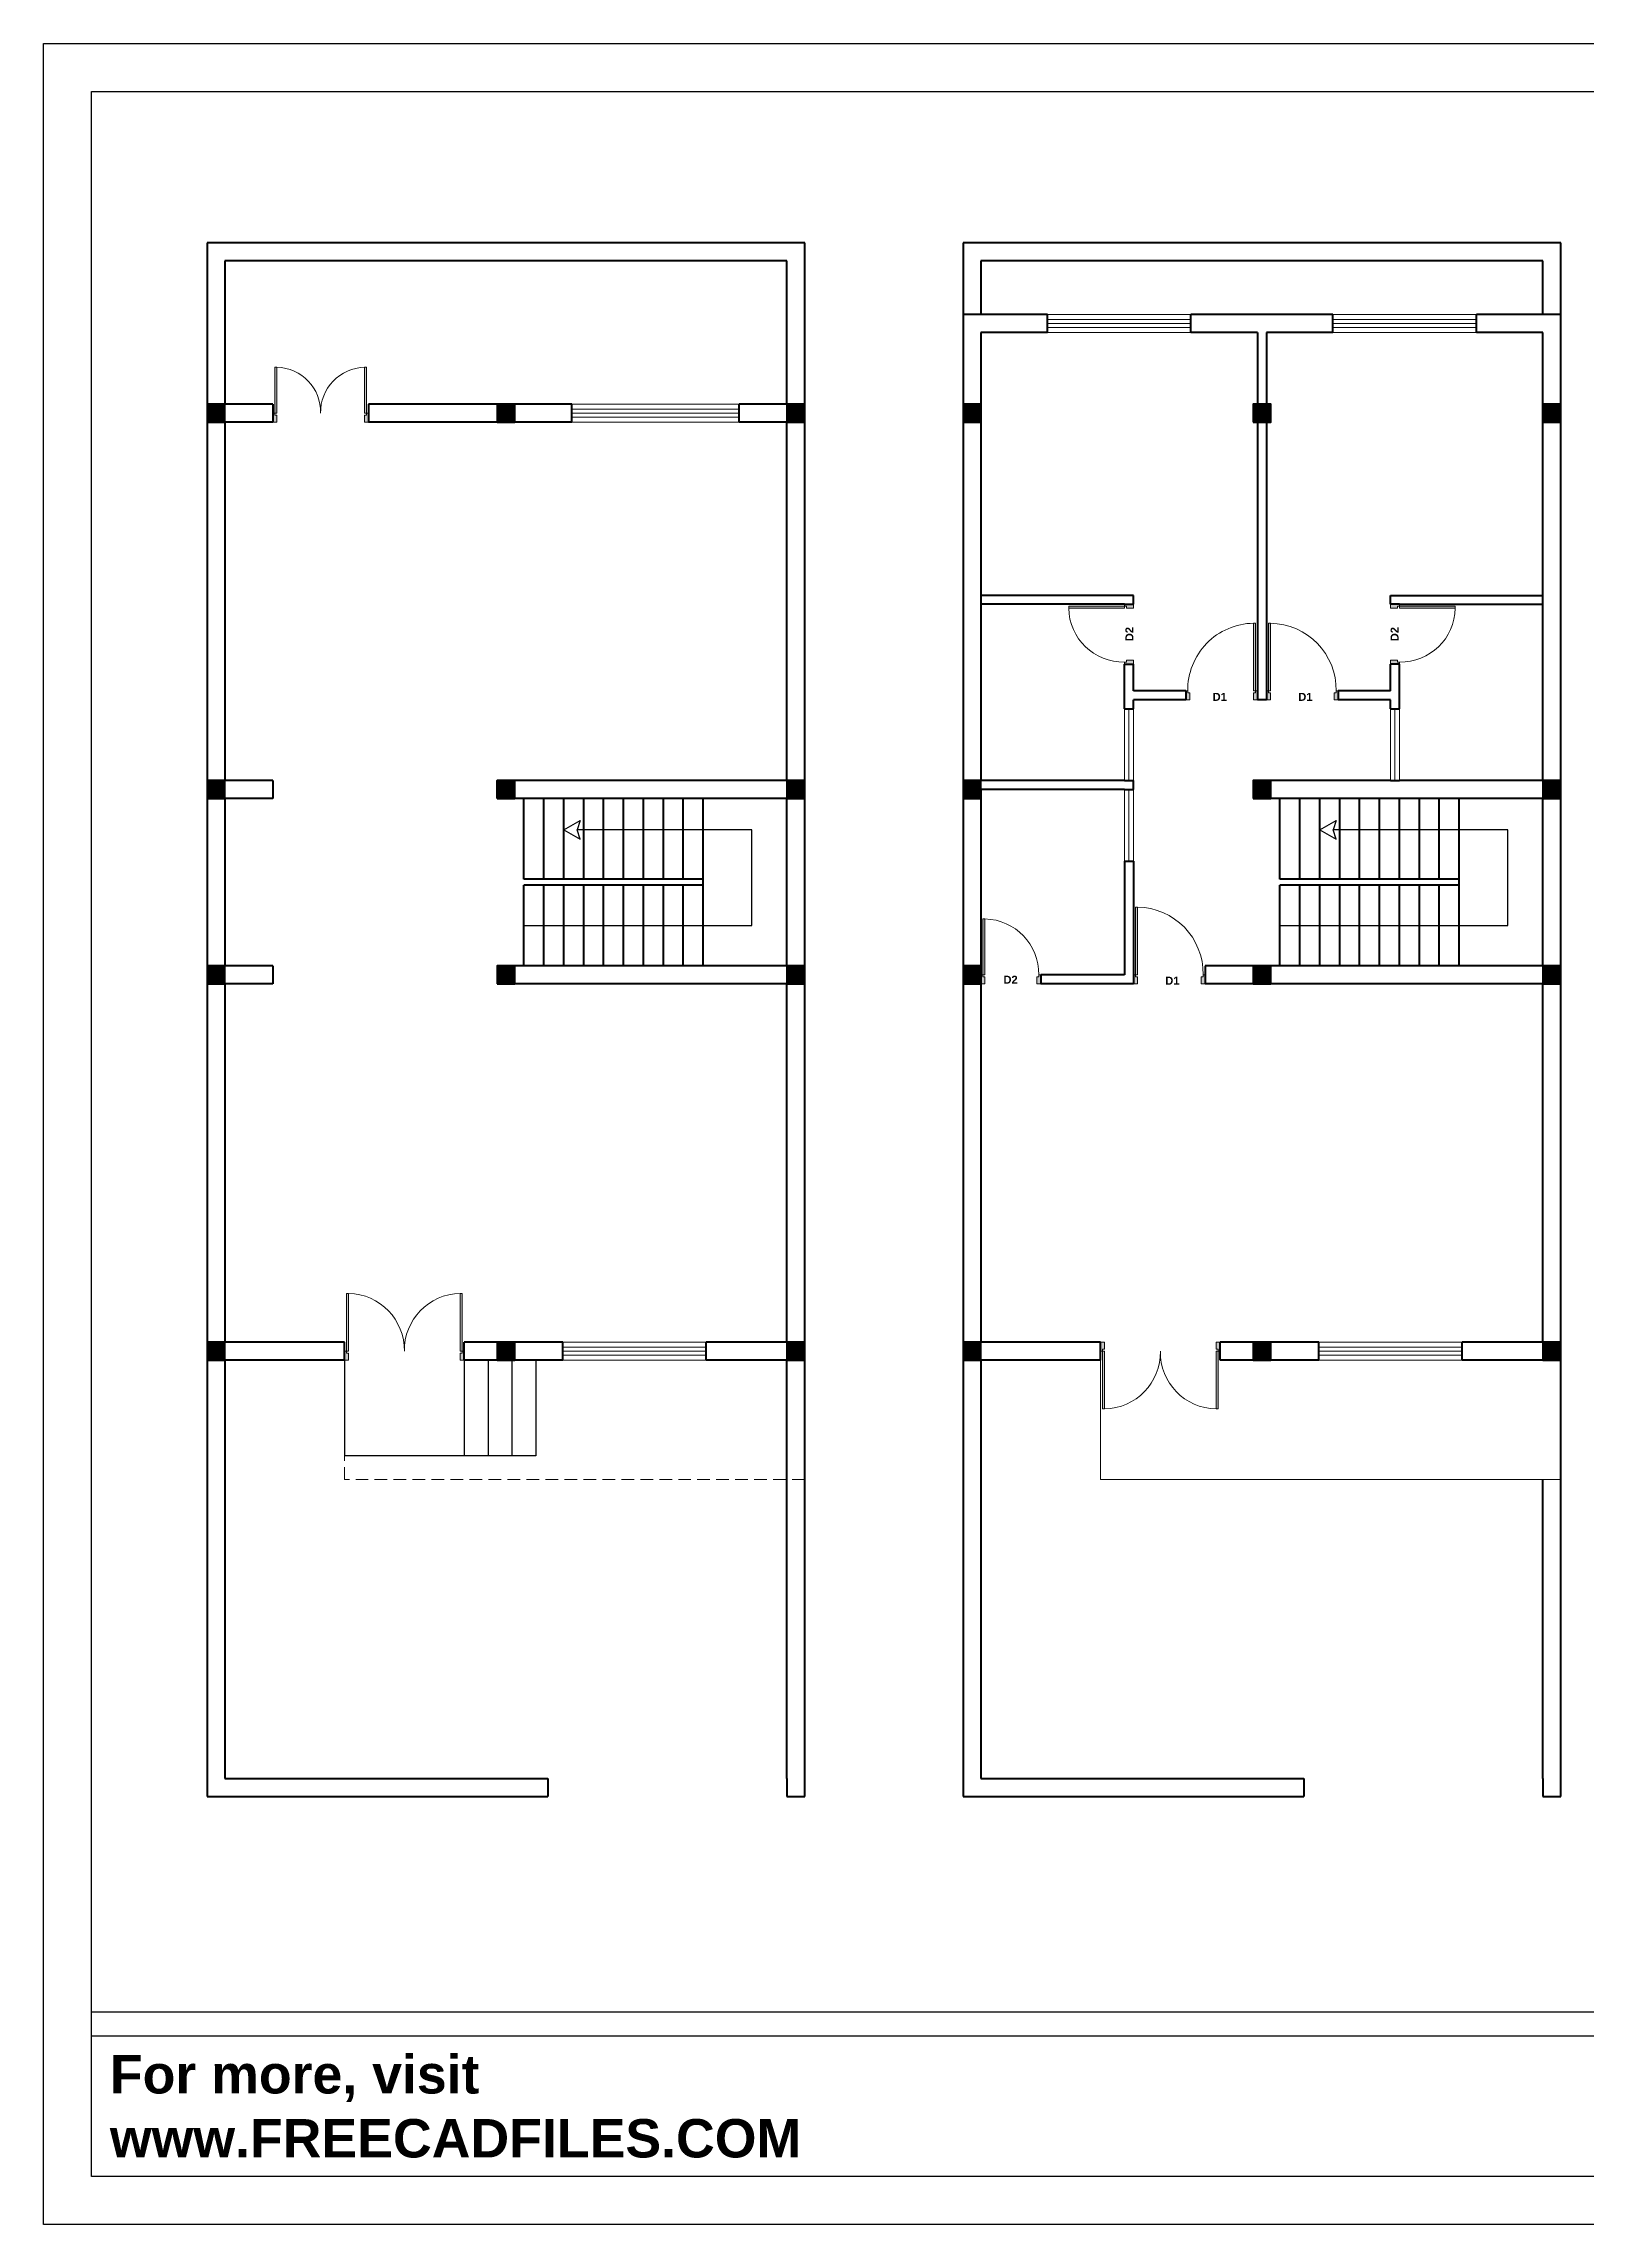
# Model space of a CAD drawing. Header units: inches. Extents: x 1457 to 6508, y 1058 to 4458.
# Drawn here: x 4006 to 4780, y 1059 to 2154 of the extents above; entities that cross this region are included whole.
import ezdxf

# ---------------------------------------------------------------- set-up
doc = ezdxf.new("R2010")
doc.units = ezdxf.units.IN
doc.linetypes.add('HIDDEN', pattern=[9.525, 6.35, -3.175])
for name, color, linetype, lineweight in [('1.COLUMN', 1, 'Continuous', 40), ('2.ROOF', 7, 'HIDDEN', 20), ('DOOR', 3, 'Continuous', 18), ('frame', 10, 'Continuous', 30), ('STAIRS', 30, 'Continuous', 25), ('WALL', 2, 'Continuous', 40), ('WINDOW', 4, 'Continuous', 18)]:
    doc.layers.add(name, color=color, linetype=linetype, lineweight=lineweight)
doc.styles.get("Standard").update_dxf_attribs({"font": 'arialbd.ttf'})

msp = doc.modelspace()

# ---------------------------------------------------------------- hatches: boundary and pattern name
at = {"layer": '1.COLUMN'}
h = msp.add_hatch(color=256, dxfattribs=at)
h.dxf.hatch_style = 1
h.paths.add_polyline_path([(4096.8513, 1972.9025), (4087.8513, 1972.9025), (4087.8513, 1963.9025), (4096.8513, 1963.9025)])
h = msp.add_hatch(color=256, dxfattribs=at)
h.dxf.hatch_style = 1
h.paths.add_polyline_path([(4242.3513, 1972.9025), (4233.3513, 1972.9025), (4233.3513, 1963.9025), (4242.3513, 1963.9025)])
h = msp.add_hatch(color=256, dxfattribs=at)
h.dxf.hatch_style = 1
h.paths.add_polyline_path([(4387.8513, 1972.9025), (4378.8513, 1972.9025), (4378.8513, 1963.9025), (4387.8513, 1963.9025)])
h = msp.add_hatch(color=256, dxfattribs=at)
h.dxf.hatch_style = 1
h.paths.add_polyline_path([(4476.2285, 1972.9025), (4467.2285, 1972.9025), (4467.2285, 1963.9025), (4476.2285, 1963.9025)])
h = msp.add_hatch(color=256, dxfattribs=at)
h.dxf.hatch_style = 1
h.paths.add_polyline_path([(4621.7285, 1972.9025), (4612.7285, 1972.9025), (4612.7285, 1963.9025), (4621.7285, 1963.9025)])
h = msp.add_hatch(color=256, dxfattribs=at)
h.dxf.hatch_style = 1
h.paths.add_polyline_path([(4767.2285, 1972.9025), (4758.2285, 1972.9025), (4758.2285, 1963.9025), (4767.2285, 1963.9025)])
h = msp.add_hatch(color=256, dxfattribs=at)
h.dxf.hatch_style = 1
h.paths.add_polyline_path([(4096.8513, 1783.9025), (4087.8513, 1783.9025), (4087.8513, 1774.9025), (4096.8513, 1774.9025)])
h = msp.add_hatch(color=256, dxfattribs=at)
h.dxf.hatch_style = 1
h.paths.add_polyline_path([(4242.3513, 1783.9025), (4233.3513, 1783.9025), (4233.3513, 1774.9025), (4242.3513, 1774.9025)])
h = msp.add_hatch(color=256, dxfattribs=at)
h.dxf.hatch_style = 1
h.paths.add_polyline_path([(4387.8513, 1783.9025), (4378.8513, 1783.9025), (4378.8513, 1774.9025), (4387.8513, 1774.9025)])
h = msp.add_hatch(color=256, dxfattribs=at)
h.dxf.hatch_style = 1
h.paths.add_polyline_path([(4476.2285, 1783.9025), (4467.2285, 1783.9025), (4467.2285, 1774.9025), (4476.2285, 1774.9025)])
h = msp.add_hatch(color=256, dxfattribs=at)
h.dxf.hatch_style = 1
h.paths.add_polyline_path([(4621.7285, 1783.9025), (4612.7285, 1783.9025), (4612.7285, 1774.9025), (4621.7285, 1774.9025)])
h = msp.add_hatch(color=256, dxfattribs=at)
h.dxf.hatch_style = 1
h.paths.add_polyline_path([(4767.2285, 1783.9025), (4758.2285, 1783.9025), (4758.2285, 1774.9025), (4767.2285, 1774.9025)])
h = msp.add_hatch(color=256, dxfattribs=at)
h.dxf.hatch_style = 1
h.paths.add_polyline_path([(4096.8513, 1690.9025), (4087.8513, 1690.9025), (4087.8513, 1681.9025), (4096.8513, 1681.9025)])
h = msp.add_hatch(color=256, dxfattribs=at)
h.dxf.hatch_style = 1
h.paths.add_polyline_path([(4242.3513, 1690.9025), (4233.3513, 1690.9025), (4233.3513, 1681.9025), (4242.3513, 1681.9025)])
h = msp.add_hatch(color=256, dxfattribs=at)
h.dxf.hatch_style = 1
h.paths.add_polyline_path([(4387.8513, 1690.9025), (4378.8513, 1690.9025), (4378.8513, 1681.9025), (4387.8513, 1681.9025)])
h = msp.add_hatch(color=256, dxfattribs=at)
h.dxf.hatch_style = 1
h.paths.add_polyline_path([(4476.2285, 1690.9025), (4467.2285, 1690.9025), (4467.2285, 1681.9025), (4476.2285, 1681.9025)])
h = msp.add_hatch(color=256, dxfattribs=at)
h.dxf.hatch_style = 1
h.paths.add_polyline_path([(4621.7285, 1690.9025), (4612.7285, 1690.9025), (4612.7285, 1681.9025), (4621.7285, 1681.9025)])
h = msp.add_hatch(color=256, dxfattribs=at)
h.dxf.hatch_style = 1
h.paths.add_polyline_path([(4767.2285, 1690.9025), (4758.2285, 1690.9025), (4758.2285, 1681.9025), (4767.2285, 1681.9025)])
h = msp.add_hatch(color=256, dxfattribs=at)
h.dxf.hatch_style = 1
h.paths.add_polyline_path([(4096.8513, 1501.9025), (4087.8513, 1501.9025), (4087.8513, 1492.9025), (4096.8513, 1492.9025)])
h = msp.add_hatch(color=256, dxfattribs=at)
h.dxf.hatch_style = 1
h.paths.add_polyline_path([(4242.3513, 1501.9025), (4233.3513, 1501.9025), (4233.3513, 1492.9025), (4242.3513, 1492.9025)])
h = msp.add_hatch(color=256, dxfattribs=at)
h.dxf.hatch_style = 1
h.paths.add_polyline_path([(4387.8513, 1501.9025), (4378.8513, 1501.9025), (4378.8513, 1492.9025), (4387.8513, 1492.9025)])
h = msp.add_hatch(color=256, dxfattribs=at)
h.dxf.hatch_style = 1
h.paths.add_polyline_path([(4476.2285, 1501.9025), (4467.2285, 1501.9025), (4467.2285, 1492.9025), (4476.2285, 1492.9025)])
h = msp.add_hatch(color=256, dxfattribs=at)
h.dxf.hatch_style = 1
h.paths.add_polyline_path([(4621.7285, 1501.9025), (4612.7285, 1501.9025), (4612.7285, 1492.9025), (4621.7285, 1492.9025)])
h = msp.add_hatch(color=256, dxfattribs=at)
h.dxf.hatch_style = 1
h.paths.add_polyline_path([(4767.2285, 1501.9025), (4758.2285, 1501.9025), (4758.2285, 1492.9025), (4767.2285, 1492.9025)])
at = {"layer": 'DOOR'}
h = msp.add_hatch(color=256, dxfattribs=at)
h.dxf.hatch_style = 1
h.paths.add_polyline_path([(4122.8513, 1991.4025), (4121.8513, 1991.4025), (4121.8513, 1968.4025), (4122.8513, 1968.4025)])
h.paths.add_polyline_path([(4167.8513, 1991.4025), (4166.8513, 1991.4025), (4166.8513, 1968.4025), (4167.8513, 1968.4025)])
h.paths.add_polyline_path([(4168.8513, 1968.4025), (4167.8513, 1968.4025), (4167.8513, 1967.4025), (4166.8513, 1967.4025), (4166.8513, 1963.9025), (4168.8513, 1963.9025)])
h.paths.add_polyline_path([(4122.8513, 1967.4025), (4121.8513, 1967.4025), (4121.8513, 1968.4025), (4120.8513, 1968.4025), (4120.8513, 1963.9025), (4122.8513, 1963.9025)])
h = msp.add_hatch(color=256, dxfattribs=at)
h.dxf.hatch_style = 1
h.paths.add_polyline_path([(4520.2285, 1870.4025), (4520.2285, 1871.4025), (4548.2285, 1871.4025), (4548.2285, 1870.4025)])
h.paths.add_polyline_path([(4549.2285, 1870.4025), (4549.2285, 1871.4025), (4548.2285, 1871.4025), (4548.2285, 1872.4025), (4552.7285, 1872.4025), (4552.7285, 1870.4025)])
h.paths.add_polyline_path([(4548.2285, 1842.4025), (4548.2285, 1843.4025), (4549.2285, 1843.4025), (4549.2285, 1844.4025), (4552.7285, 1844.4025), (4552.7285, 1842.4025)])
h = msp.add_hatch(color=256, dxfattribs=at)
h.dxf.hatch_style = 1
h.paths.add_polyline_path([(4714.2285, 1870.4025), (4714.2285, 1871.4025), (4686.2285, 1871.4025), (4686.2285, 1870.4025)])
h.paths.add_polyline_path([(4685.2285, 1870.4025), (4685.2285, 1871.4025), (4686.2285, 1871.4025), (4686.2285, 1872.4025), (4681.7285, 1872.4025), (4681.7285, 1870.4025)])
h.paths.add_polyline_path([(4686.2285, 1842.4025), (4686.2285, 1843.4025), (4685.2285, 1843.4025), (4685.2285, 1844.4025), (4681.7285, 1844.4025), (4681.7285, 1842.4025)])
h = msp.add_hatch(color=256, dxfattribs=at)
h.dxf.hatch_style = 1
h.paths.add_polyline_path([(4612.9785, 1862.9025), (4613.9785, 1862.9025), (4613.9785, 1828.9025), (4612.9785, 1828.9025)])
h.paths.add_polyline_path([(4612.9785, 1827.9025), (4613.9785, 1827.9025), (4613.9785, 1828.9025), (4614.9785, 1828.9025), (4614.9785, 1824.4025), (4612.9785, 1824.4025)])
h.paths.add_polyline_path([(4578.9785, 1828.9025), (4579.9785, 1828.9025), (4579.9785, 1827.9025), (4580.9785, 1827.9025), (4580.9785, 1824.4025), (4578.9785, 1824.4025)])
h = msp.add_hatch(color=256, dxfattribs=at)
h.dxf.hatch_style = 1
h.paths.add_polyline_path([(4621.4785, 1862.9025), (4620.4785, 1862.9025), (4620.4785, 1828.9025), (4621.4785, 1828.9025)])
h.paths.add_polyline_path([(4621.4785, 1827.9025), (4620.4785, 1827.9025), (4620.4785, 1828.9025), (4619.4785, 1828.9025), (4619.4785, 1824.4025), (4621.4785, 1824.4025)])
h.paths.add_polyline_path([(4655.4785, 1828.9025), (4654.4785, 1828.9025), (4654.4785, 1827.9025), (4653.4785, 1827.9025), (4653.4785, 1824.4025), (4655.4785, 1824.4025)])
h = msp.add_hatch(color=256, dxfattribs=at)
h.dxf.hatch_style = 1
h.paths.add_polyline_path([(4554.7285, 1720.4025), (4553.7285, 1720.4025), (4553.7285, 1686.4025), (4554.7285, 1686.4025)])
h.paths.add_polyline_path([(4554.7285, 1685.4025), (4553.7285, 1685.4025), (4553.7285, 1686.4025), (4552.7285, 1686.4025), (4552.7285, 1681.9025), (4554.7285, 1681.9025)])
h.paths.add_polyline_path([(4588.7285, 1686.4025), (4587.7285, 1686.4025), (4587.7285, 1685.4025), (4586.7285, 1685.4025), (4586.7285, 1681.9025), (4588.7285, 1681.9025)])
h = msp.add_hatch(color=256, dxfattribs=at)
h.dxf.hatch_style = 1
h.paths.add_polyline_path([(4478.2285, 1714.4025), (4477.2285, 1714.4025), (4477.2285, 1686.4025), (4478.2285, 1686.4025)])
h.paths.add_polyline_path([(4478.2285, 1685.4025), (4477.2285, 1685.4025), (4477.2285, 1686.4025), (4476.2285, 1686.4025), (4476.2285, 1681.9025), (4478.2285, 1681.9025)])
h.paths.add_polyline_path([(4506.2285, 1686.4025), (4505.2285, 1686.4025), (4505.2285, 1685.4025), (4504.2285, 1685.4025), (4504.2285, 1681.9025), (4506.2285, 1681.9025)])
h = msp.add_hatch(color=256, dxfattribs=at)
h.dxf.hatch_style = 1
h.paths.add_polyline_path([(4158.8513, 1526.4025), (4157.8513, 1526.4025), (4157.8513, 1497.4025), (4158.8513, 1497.4025)])
h.paths.add_polyline_path([(4158.8513, 1496.4025), (4157.8513, 1496.4025), (4157.8513, 1497.4025), (4156.8513, 1497.4025), (4156.8513, 1492.9025), (4158.8513, 1492.9025)])
h.paths.add_polyline_path([(4216.8513, 1497.4025), (4215.8513, 1497.4025), (4215.8513, 1496.4025), (4214.8513, 1496.4025), (4214.8513, 1492.9025), (4216.8513, 1492.9025)])
h.paths.add_polyline_path([(4215.8513, 1526.4025), (4214.8513, 1526.4025), (4214.8513, 1497.4025), (4215.8513, 1497.4025)])
h = msp.add_hatch(color=256, dxfattribs=at)
h.dxf.hatch_style = 1
h.paths.add_polyline_path([(4538.2285, 1468.4025), (4537.2285, 1468.4025), (4537.2285, 1497.4025), (4538.2285, 1497.4025)])
h.paths.add_polyline_path([(4538.2285, 1498.4025), (4537.2285, 1498.4025), (4537.2285, 1497.4025), (4536.2285, 1497.4025), (4536.2285, 1501.9025), (4538.2285, 1501.9025)])
h.paths.add_polyline_path([(4596.2285, 1497.4025), (4595.2285, 1497.4025), (4595.2285, 1498.4025), (4594.2285, 1498.4025), (4594.2285, 1501.9025), (4596.2285, 1501.9025)])
h.paths.add_polyline_path([(4595.2285, 1468.4025), (4594.2285, 1468.4025), (4594.2285, 1497.4025), (4595.2285, 1497.4025)])

# ---------------------------------------------------------------- linework, layer by layer
msp.add_lwpolyline([(4005.8451, 2153.9229), (5233.9105, 2153.9229), (5233.9105, 1058.9832), (4005.8451, 1058.9832)], close=True)
at = {"layer": '1.COLUMN'}
for points in [[(4087.8513, 1963.9025), (4096.8513, 1963.9025), (4096.8513, 1972.9025), (4087.8513, 1972.9025)], [(4233.3513, 1963.9025), (4242.3513, 1963.9025), (4242.3513, 1972.9025), (4233.3513, 1972.9025)], [(4378.8513, 1963.9025), (4387.8513, 1963.9025), (4387.8513, 1972.9025), (4378.8513, 1972.9025)], [(4467.2285, 1963.9025), (4476.2285, 1963.9025), (4476.2285, 1972.9025), (4467.2285, 1972.9025)], [(4612.7285, 1963.9025), (4621.7285, 1963.9025), (4621.7285, 1972.9025), (4612.7285, 1972.9025)], [(4758.2285, 1963.9025), (4767.2285, 1963.9025), (4767.2285, 1972.9025), (4758.2285, 1972.9025)], [(4087.8513, 1774.9025), (4096.8513, 1774.9025), (4096.8513, 1783.9025), (4087.8513, 1783.9025)], [(4233.3513, 1774.9025), (4242.3513, 1774.9025), (4242.3513, 1783.9025), (4233.3513, 1783.9025)], [(4378.8513, 1774.9025), (4387.8513, 1774.9025), (4387.8513, 1783.9025), (4378.8513, 1783.9025)], [(4467.2285, 1774.9025), (4476.2285, 1774.9025), (4476.2285, 1783.9025), (4467.2285, 1783.9025)], [(4612.7285, 1774.9025), (4621.7285, 1774.9025), (4621.7285, 1783.9025), (4612.7285, 1783.9025)], [(4758.2285, 1774.9025), (4767.2285, 1774.9025), (4767.2285, 1783.9025), (4758.2285, 1783.9025)], [(4087.8513, 1681.9025), (4096.8513, 1681.9025), (4096.8513, 1690.9025), (4087.8513, 1690.9025)], [(4233.3513, 1681.9025), (4242.3513, 1681.9025), (4242.3513, 1690.9025), (4233.3513, 1690.9025)], [(4378.8513, 1681.9025), (4387.8513, 1681.9025), (4387.8513, 1690.9025), (4378.8513, 1690.9025)], [(4467.2285, 1681.9025), (4476.2285, 1681.9025), (4476.2285, 1690.9025), (4467.2285, 1690.9025)], [(4612.7285, 1681.9025), (4621.7285, 1681.9025), (4621.7285, 1690.9025), (4612.7285, 1690.9025)], [(4758.2285, 1681.9025), (4767.2285, 1681.9025), (4767.2285, 1690.9025), (4758.2285, 1690.9025)], [(4087.8513, 1492.9025), (4096.8513, 1492.9025), (4096.8513, 1501.9025), (4087.8513, 1501.9025)], [(4233.3513, 1492.9025), (4242.3513, 1492.9025), (4242.3513, 1501.9025), (4233.3513, 1501.9025)], [(4378.8513, 1492.9025), (4387.8513, 1492.9025), (4387.8513, 1501.9025), (4378.8513, 1501.9025)], [(4467.2285, 1492.9025), (4476.2285, 1492.9025), (4476.2285, 1501.9025), (4467.2285, 1501.9025)], [(4612.7285, 1492.9025), (4621.7285, 1492.9025), (4621.7285, 1501.9025), (4612.7285, 1501.9025)], [(4758.2285, 1492.9025), (4767.2285, 1492.9025), (4767.2285, 1501.9025), (4758.2285, 1501.9025)]]:
    msp.add_lwpolyline(points, close=True, dxfattribs=at)
at = {"layer": '2.ROOF'}
for p, q in [((4156.8513, 1432.9025), (4156.8513, 1492.9025)), ((4387.8513, 1432.9025), (4156.8513, 1432.9025))]:
    msp.add_line(p, q, dxfattribs=at)
at = {"layer": '2.ROOF', "linetype": 'Continuous'}
for p, q in [((4536.2285, 1432.9025), (4536.2285, 1492.9025)), ((4767.2285, 1432.9025), (4536.2285, 1432.9025))]:
    msp.add_line(p, q, dxfattribs=at)
at = {"layer": 'DOOR'}
for p, q in [((4120.8513, 1963.9025), (4120.8513, 1968.4025)), ((4120.8513, 1968.4025), (4121.8513, 1968.4025)), ((4122.8513, 1963.9025), (4120.8513, 1963.9025)), ((4121.8513, 1968.4025), (4121.8513, 1967.4025)), ((4121.8513, 1967.4025), (4122.8513, 1967.4025)), ((4122.8513, 1967.4025), (4122.8513, 1963.9025)), ((4167.8513, 1967.4025), (4166.8513, 1967.4025)), ((4166.8513, 1967.4025), (4166.8513, 1963.9025)), ((4166.8513, 1963.9025), (4168.8513, 1963.9025)), ((4168.8513, 1968.4025), (4167.8513, 1968.4025)), ((4167.8513, 1968.4025), (4167.8513, 1967.4025)), ((4168.8513, 1963.9025), (4168.8513, 1968.4025)), ((4552.7285, 1872.4025), (4548.2285, 1872.4025)), ((4548.2285, 1872.4025), (4548.2285, 1871.4025)), ((4552.7285, 1870.4025), (4552.7285, 1872.4025)), ((4681.7285, 1872.4025), (4686.2285, 1872.4025)), ((4681.7285, 1870.4025), (4681.7285, 1872.4025)), ((4686.2285, 1872.4025), (4686.2285, 1871.4025)), ((4548.2285, 1871.4025), (4549.2285, 1871.4025)), ((4549.2285, 1871.4025), (4549.2285, 1870.4025)), ((4549.2285, 1870.4025), (4552.7285, 1870.4025)), ((4685.2285, 1870.4025), (4681.7285, 1870.4025)), ((4686.2285, 1871.4025), (4685.2285, 1871.4025)), ((4685.2285, 1871.4025), (4685.2285, 1870.4025)), ((4548.2285, 1842.4025), (4548.2285, 1843.4025)), ((4548.2285, 1843.4025), (4549.2285, 1843.4025)), ((4552.7285, 1842.4025), (4548.2285, 1842.4025)), ((4549.2285, 1843.4025), (4549.2285, 1844.4025)), ((4549.2285, 1844.4025), (4552.7285, 1844.4025)), ((4552.7285, 1844.4025), (4552.7285, 1842.4025)), ((4685.2285, 1844.4025), (4681.7285, 1844.4025)), ((4681.7285, 1844.4025), (4681.7285, 1842.4025)), ((4681.7285, 1842.4025), (4686.2285, 1842.4025)), ((4685.2285, 1843.4025), (4685.2285, 1844.4025)), ((4686.2285, 1843.4025), (4685.2285, 1843.4025)), ((4686.2285, 1842.4025), (4686.2285, 1843.4025)), ((4578.9785, 1824.4025), (4578.9785, 1828.9025)), ((4578.9785, 1828.9025), (4579.9785, 1828.9025)), ((4579.9785, 1828.9025), (4579.9785, 1827.9025)), ((4614.9785, 1828.9025), (4613.9785, 1828.9025)), ((4613.9785, 1828.9025), (4613.9785, 1827.9025)), ((4614.9785, 1824.4025), (4614.9785, 1828.9025)), ((4619.4785, 1824.4025), (4619.4785, 1828.9025)), ((4619.4785, 1828.9025), (4620.4785, 1828.9025)), ((4620.4785, 1828.9025), (4620.4785, 1827.9025)), ((4655.4785, 1828.9025), (4654.4785, 1828.9025)), ((4654.4785, 1828.9025), (4654.4785, 1827.9025)), ((4655.4785, 1824.4025), (4655.4785, 1828.9025)), ((4580.9785, 1824.4025), (4578.9785, 1824.4025)), ((4579.9785, 1827.9025), (4580.9785, 1827.9025)), ((4580.9785, 1827.9025), (4580.9785, 1824.4025)), ((4613.9785, 1827.9025), (4612.9785, 1827.9025)), ((4612.9785, 1827.9025), (4612.9785, 1824.4025)), ((4612.9785, 1824.4025), (4614.9785, 1824.4025)), ((4621.4785, 1824.4025), (4619.4785, 1824.4025)), ((4620.4785, 1827.9025), (4621.4785, 1827.9025)), ((4621.4785, 1827.9025), (4621.4785, 1824.4025)), ((4654.4785, 1827.9025), (4653.4785, 1827.9025)), ((4653.4785, 1827.9025), (4653.4785, 1824.4025)), ((4653.4785, 1824.4025), (4655.4785, 1824.4025)), ((4476.2285, 1681.9025), (4476.2285, 1686.4025)), ((4476.2285, 1686.4025), (4477.2285, 1686.4025)), ((4477.2285, 1686.4025), (4477.2285, 1685.4025)), ((4506.2285, 1686.4025), (4505.2285, 1686.4025)), ((4505.2285, 1686.4025), (4505.2285, 1685.4025)), ((4506.2285, 1681.9025), (4506.2285, 1686.4025)), ((4552.7285, 1681.9025), (4552.7285, 1686.4025)), ((4552.7285, 1686.4025), (4553.7285, 1686.4025)), ((4553.7285, 1686.4025), (4553.7285, 1685.4025)), ((4588.7285, 1686.4025), (4587.7285, 1686.4025)), ((4587.7285, 1686.4025), (4587.7285, 1685.4025)), ((4588.7285, 1681.9025), (4588.7285, 1686.4025)), ((4478.2285, 1681.9025), (4476.2285, 1681.9025)), ((4477.2285, 1685.4025), (4478.2285, 1685.4025)), ((4478.2285, 1685.4025), (4478.2285, 1681.9025)), ((4505.2285, 1685.4025), (4504.2285, 1685.4025)), ((4504.2285, 1685.4025), (4504.2285, 1681.9025)), ((4504.2285, 1681.9025), (4506.2285, 1681.9025)), ((4554.7285, 1681.9025), (4552.7285, 1681.9025)), ((4553.7285, 1685.4025), (4554.7285, 1685.4025)), ((4554.7285, 1685.4025), (4554.7285, 1681.9025)), ((4587.7285, 1685.4025), (4586.7285, 1685.4025)), ((4586.7285, 1685.4025), (4586.7285, 1681.9025)), ((4586.7285, 1681.9025), (4588.7285, 1681.9025)), ((4536.2285, 1501.9025), (4536.2285, 1497.4025)), ((4538.2285, 1501.9025), (4536.2285, 1501.9025)), ((4538.2285, 1498.4025), (4538.2285, 1501.9025)), ((4594.2285, 1498.4025), (4594.2285, 1501.9025)), ((4594.2285, 1501.9025), (4596.2285, 1501.9025)), ((4596.2285, 1501.9025), (4596.2285, 1497.4025)), ((4156.8513, 1492.9025), (4156.8513, 1497.4025)), ((4156.8513, 1497.4025), (4157.8513, 1497.4025)), ((4158.8513, 1492.9025), (4156.8513, 1492.9025)), ((4157.8513, 1497.4025), (4157.8513, 1496.4025)), ((4157.8513, 1496.4025), (4158.8513, 1496.4025)), ((4158.8513, 1496.4025), (4158.8513, 1492.9025)), ((4215.8513, 1496.4025), (4214.8513, 1496.4025)), ((4214.8513, 1496.4025), (4214.8513, 1492.9025)), ((4214.8513, 1492.9025), (4216.8513, 1492.9025)), ((4216.8513, 1497.4025), (4215.8513, 1497.4025)), ((4215.8513, 1497.4025), (4215.8513, 1496.4025)), ((4216.8513, 1492.9025), (4216.8513, 1497.4025)), ((4536.2285, 1497.4025), (4537.2285, 1497.4025)), ((4537.2285, 1497.4025), (4537.2285, 1498.4025)), ((4537.2285, 1498.4025), (4538.2285, 1498.4025)), ((4595.2285, 1498.4025), (4594.2285, 1498.4025)), ((4595.2285, 1497.4025), (4595.2285, 1498.4025)), ((4596.2285, 1497.4025), (4595.2285, 1497.4025))]:
    msp.add_line(p, q, dxfattribs=at)
for points in [[(4121.8513, 1968.4025), (4121.8513, 1991.4025), (4122.8513, 1991.4025), (4122.8513, 1968.4025)], [(4166.8513, 1968.4025), (4166.8513, 1991.4025), (4167.8513, 1991.4025), (4167.8513, 1968.4025)], [(4548.2285, 1871.4025), (4548.2285, 1870.4025), (4520.2285, 1870.4025), (4520.2285, 1871.4025)], [(4613.9785, 1828.9025), (4612.9785, 1828.9025), (4612.9785, 1862.9025), (4613.9785, 1862.9025)], [(4620.4785, 1828.9025), (4621.4785, 1828.9025), (4621.4785, 1862.9025), (4620.4785, 1862.9025)], [(4686.2285, 1871.4025), (4686.2285, 1870.4025), (4714.2285, 1870.4025), (4714.2285, 1871.4025)], [(4553.7285, 1686.4025), (4554.7285, 1686.4025), (4554.7285, 1720.4025), (4553.7285, 1720.4025)], [(4477.2285, 1686.4025), (4478.2285, 1686.4025), (4478.2285, 1714.4025), (4477.2285, 1714.4025)], [(4157.8513, 1497.4025), (4157.8513, 1526.4025), (4158.8513, 1526.4025), (4158.8513, 1497.4025)], [(4214.8513, 1497.4025), (4214.8513, 1526.4025), (4215.8513, 1526.4025), (4215.8513, 1497.4025)], [(4537.2285, 1497.4025), (4537.2285, 1468.4025), (4538.2285, 1468.4025), (4538.2285, 1497.4025)], [(4594.2285, 1497.4025), (4594.2285, 1468.4025), (4595.2285, 1468.4025), (4595.2285, 1497.4025)]]:
    msp.add_lwpolyline(points, close=True, dxfattribs=at)
for centre, radius, start, end in [((4122.3513, 1968.9025), 22.5056, 358.72697, 88.72697), ((4167.3513, 1968.9025), 22.5056, 91.27303, 181.27303), ((4547.7285, 1870.9025), 27.5045, 181.0416267, 271.0416267), ((4613.4785, 1829.4025), 33.5037, 90.8550974, 180.8550974), ((4620.9785, 1829.4025), 33.5037, 359.1449026, 89.1449026), ((4686.7285, 1870.9025), 27.5045, 268.9583733, 358.9583733), ((4554.2285, 1686.9025), 33.5037, 359.1449026, 89.1449026), ((4477.7285, 1686.9025), 27.5045, 358.9583733, 88.9583733), ((4158.3513, 1497.9025), 28.5044, 358.994914, 88.994914), ((4215.3513, 1497.9025), 28.5044, 91.005086, 181.005086), ((4537.7285, 1496.9025), 28.5044, 271.005086, 1.005086), ((4594.7285, 1496.9025), 28.5044, 178.994914, 268.994914)]:
    msp.add_arc(centre, radius, start, end, dxfattribs=at)
at = {"layer": 'frame'}
for p, q in [((4029.9292, 1165.6477), (5209.8264, 1165.6477)), ((4029.9292, 1153.6057), (5209.8264, 1153.6057))]:
    msp.add_line(p, q, dxfattribs=at)
msp.add_lwpolyline([(4029.9292, 2129.8388), (5209.8264, 2129.8388), (5209.8264, 1083.0673), (4029.9292, 1083.0673)], close=True, dxfattribs=at)
at = {"layer": 'STAIRS'}
for p, q in [((4266.8513, 1759.1114), (4275.1593, 1763.781)), ((4275.1593, 1763.781), (4273.4994, 1759.1114)), ((4646.2285, 1759.1114), (4654.5364, 1763.781)), ((4654.5364, 1763.781), (4652.8766, 1759.1114)), ((4266.8513, 1759.1114), (4275.1593, 1754.4418)), ((4361.2526, 1759.1114), (4273.4994, 1759.1114)), ((4275.1593, 1754.4418), (4273.4994, 1759.1114)), ((4361.2526, 1711.1525), (4361.2526, 1759.1114)), ((4646.2285, 1759.1114), (4654.5364, 1754.4418)), ((4740.6297, 1759.1114), (4652.8766, 1759.1114)), ((4654.5364, 1754.4418), (4652.8766, 1759.1114)), ((4740.6297, 1711.1525), (4740.6297, 1759.1114)), ((4246.8513, 1711.1525), (4361.2526, 1711.1525)), ((4626.2285, 1711.1525), (4740.6297, 1711.1525)), ((4156.8513, 1492.9025), (4156.8513, 1444.9025)), ((4216.8513, 1492.9025), (4216.8513, 1444.9025)), ((4228.8513, 1492.9025), (4228.8513, 1444.9025)), ((4240.8513, 1492.9025), (4240.8513, 1444.9025)), ((4252.8513, 1492.9025), (4252.8513, 1444.9025)), ((4252.8513, 1444.9025), (4156.8513, 1444.9025))]:
    msp.add_line(p, q, dxfattribs=at)
at = {"layer": 'WALL'}
for p, q in [((4387.8513, 2053.9025), (4087.8513, 2053.9025)), ((4087.8513, 2053.9025), (4087.8513, 1273.9025)), ((4387.8513, 1273.9025), (4387.8513, 2053.9025)), ((4378.8513, 2044.9025), (4096.8513, 2044.9025)), ((4096.8513, 2044.9025), (4096.8513, 1972.9025)), ((4378.8513, 1972.9025), (4378.8513, 2044.9025)), ((4467.2285, 2017.9025), (4467.2285, 1492.9025)), ((4509.6035, 2017.9025), (4467.2285, 2017.9025)), ((4509.6035, 2008.9025), (4509.6035, 2017.9025)), ((4652.8535, 2017.9025), (4581.6035, 2017.9025)), ((4581.6035, 2008.9025), (4581.6035, 2017.9025)), ((4652.8535, 2008.9025), (4652.8535, 2017.9025)), ((4767.2285, 2017.9025), (4724.8535, 2017.9025)), ((4724.8535, 2008.9025), (4724.8535, 2017.9025)), ((4767.2285, 1492.9025), (4767.2285, 2017.9025)), ((4509.6035, 2008.9025), (4476.2285, 2008.9025)), ((4476.2285, 2008.9025), (4476.2285, 1783.9025)), ((4614.9785, 2008.9025), (4581.6035, 2008.9025)), ((4614.9785, 2008.9025), (4614.9785, 1828.9025)), ((4652.8535, 2008.9025), (4619.4785, 2008.9025)), ((4619.4785, 2008.9025), (4619.4785, 1828.9025)), ((4758.2285, 2008.9025), (4724.8535, 2008.9025)), ((4758.2285, 1783.9025), (4758.2285, 2008.9025)), ((4120.8513, 1972.9025), (4087.8513, 1972.9025)), ((4120.8513, 1972.9025), (4120.8513, 1963.9025)), ((4270.8513, 1972.9025), (4168.8513, 1972.9025)), ((4168.8513, 1972.9025), (4168.8513, 1963.9025)), ((4270.8513, 1963.9025), (4270.8513, 1972.9025)), ((4387.8513, 1972.9025), (4354.8513, 1972.9025)), ((4354.8513, 1963.9025), (4354.8513, 1972.9025)), ((4120.8513, 1963.9025), (4096.8513, 1963.9025)), ((4096.8513, 1963.9025), (4096.8513, 1783.9025)), ((4270.8513, 1963.9025), (4168.8513, 1963.9025)), ((4378.8513, 1963.9025), (4354.8513, 1963.9025)), ((4378.8513, 1783.9025), (4378.8513, 1963.9025)), ((4552.7285, 1876.9025), (4476.2285, 1876.9025)), ((4548.2285, 1872.4025), (4476.2285, 1872.4025)), ((4548.2285, 1872.4025), (4552.7285, 1872.4025)), ((4552.7285, 1872.4025), (4552.7285, 1876.9025)), ((4681.7285, 1872.4025), (4681.7285, 1876.9025)), ((4681.7285, 1876.9025), (4758.2285, 1876.9025)), ((4686.2285, 1872.4025), (4681.7285, 1872.4025)), ((4686.2285, 1872.4025), (4758.2285, 1872.4025)), ((4548.2285, 1819.9025), (4548.2285, 1842.4025)), ((4548.2285, 1842.4025), (4552.7285, 1842.4025)), ((4552.7285, 1828.9025), (4552.7285, 1842.4025)), ((4681.7285, 1828.9025), (4681.7285, 1842.4025)), ((4686.2285, 1842.4025), (4681.7285, 1842.4025)), ((4686.2285, 1819.9025), (4686.2285, 1842.4025)), ((4578.9785, 1828.9025), (4552.7285, 1828.9025)), ((4578.9785, 1828.9025), (4578.9785, 1824.4025)), ((4614.9785, 1828.9025), (4614.9785, 1824.4025)), ((4619.4785, 1828.9025), (4619.4785, 1824.4025)), ((4681.7285, 1828.9025), (4655.4785, 1828.9025)), ((4655.4785, 1828.9025), (4655.4785, 1824.4025)), ((4548.2285, 1819.9025), (4552.7285, 1819.9025)), ((4552.7285, 1819.9025), (4552.7285, 1824.4025)), ((4578.9785, 1824.4025), (4552.7285, 1824.4025)), ((4619.4785, 1824.4025), (4614.9785, 1824.4025)), ((4681.7285, 1824.4025), (4655.4785, 1824.4025)), ((4681.7285, 1819.9025), (4681.7285, 1824.4025)), ((4681.7285, 1819.9025), (4686.2285, 1819.9025)), ((4120.8513, 1783.9025), (4096.8513, 1783.9025)), ((4120.8513, 1774.9025), (4096.8513, 1774.9025)), ((4096.8513, 1774.9025), (4096.8513, 1690.9025)), ((4120.8513, 1783.9025), (4120.8513, 1774.9025)), ((4378.8513, 1783.9025), (4233.3513, 1783.9025)), ((4233.3513, 1774.9025), (4233.3513, 1783.9025)), ((4378.8513, 1774.9025), (4233.3513, 1774.9025)), ((4246.8513, 1734.4025), (4246.8513, 1774.9025)), ((4256.8513, 1734.4025), (4256.8513, 1774.9025)), ((4266.8513, 1734.4025), (4266.8513, 1774.9025)), ((4276.8513, 1734.4025), (4276.8513, 1774.9025)), ((4286.8513, 1734.4025), (4286.8513, 1774.9025)), ((4296.8513, 1734.4025), (4296.8513, 1774.9025)), ((4306.8513, 1734.4025), (4306.8513, 1774.9025)), ((4316.8513, 1734.4025), (4316.8513, 1774.9025)), ((4326.8513, 1734.4025), (4326.8513, 1774.9025)), ((4336.8513, 1690.9025), (4336.8513, 1774.9025)), ((4378.8513, 1690.9025), (4378.8513, 1774.9025)), ((4548.2285, 1783.9025), (4476.2285, 1783.9025)), ((4548.2285, 1779.4025), (4476.2285, 1779.4025)), ((4476.2285, 1779.4025), (4476.2285, 1686.4025)), ((4548.2285, 1783.9025), (4552.7285, 1783.9025)), ((4548.2285, 1779.4025), (4552.7285, 1779.4025)), ((4552.7285, 1779.4025), (4552.7285, 1783.9025)), ((4614.9785, 1783.9025), (4612.7285, 1783.9025)), ((4758.2285, 1774.9025), (4612.7285, 1774.9025)), ((4614.9785, 1783.9025), (4619.4785, 1783.9025)), ((4681.7285, 1783.9025), (4619.4785, 1783.9025)), ((4626.2285, 1734.4025), (4626.2285, 1774.9025)), ((4636.2285, 1734.4025), (4636.2285, 1774.9025)), ((4646.2285, 1734.4025), (4646.2285, 1774.9025)), ((4656.2285, 1734.4025), (4656.2285, 1774.9025)), ((4666.2285, 1734.4025), (4666.2285, 1774.9025)), ((4676.2285, 1734.4025), (4676.2285, 1774.9025)), ((4681.7285, 1783.9025), (4686.2285, 1783.9025)), ((4758.2285, 1783.9025), (4686.2285, 1783.9025)), ((4686.2285, 1734.4025), (4686.2285, 1774.9025)), ((4696.2285, 1734.4025), (4696.2285, 1774.9025)), ((4706.2285, 1734.4025), (4706.2285, 1774.9025)), ((4716.2285, 1690.9025), (4716.2285, 1774.9025)), ((4758.2285, 1690.9025), (4758.2285, 1774.9025)), ((4548.2285, 1743.4025), (4548.2285, 1686.4025)), ((4548.2285, 1743.4025), (4552.7285, 1743.4025)), ((4552.7285, 1743.4025), (4552.7285, 1681.9025)), ((4336.8513, 1734.4025), (4246.8513, 1734.4025)), ((4246.8513, 1690.9025), (4246.8513, 1731.4025)), ((4336.8513, 1731.4025), (4246.8513, 1731.4025)), ((4256.8513, 1690.9025), (4256.8513, 1731.4025)), ((4266.8513, 1690.9025), (4266.8513, 1731.4025)), ((4276.8513, 1690.9025), (4276.8513, 1731.4025)), ((4286.8513, 1690.9025), (4286.8513, 1731.4025)), ((4296.8513, 1690.9025), (4296.8513, 1731.4025)), ((4306.8513, 1690.9025), (4306.8513, 1731.4025)), ((4316.8513, 1690.9025), (4316.8513, 1731.4025)), ((4326.8513, 1690.9025), (4326.8513, 1731.4025)), ((4716.2285, 1734.4025), (4626.2285, 1734.4025)), ((4716.2285, 1731.4025), (4626.2285, 1731.4025)), ((4626.2285, 1690.9025), (4626.2285, 1731.4025)), ((4636.2285, 1690.9025), (4636.2285, 1731.4025)), ((4646.2285, 1690.9025), (4646.2285, 1731.4025)), ((4656.2285, 1690.9025), (4656.2285, 1731.4025)), ((4666.2285, 1690.9025), (4666.2285, 1731.4025)), ((4676.2285, 1690.9025), (4676.2285, 1731.4025)), ((4686.2285, 1690.9025), (4686.2285, 1731.4025)), ((4696.2285, 1690.9025), (4696.2285, 1731.4025)), ((4706.2285, 1690.9025), (4706.2285, 1731.4025)), ((4120.8513, 1690.9025), (4096.8513, 1690.9025)), ((4120.8513, 1690.9025), (4120.8513, 1681.9025)), ((4378.8513, 1690.9025), (4233.3513, 1690.9025)), ((4233.3513, 1690.9025), (4233.3513, 1681.9025)), ((4476.2285, 1686.4025), (4476.2285, 1681.9025)), ((4548.2285, 1686.4025), (4506.2285, 1686.4025)), ((4506.2285, 1686.4025), (4506.2285, 1681.9025)), ((4758.2285, 1690.9025), (4588.7285, 1690.9025)), ((4588.7285, 1690.9025), (4588.7285, 1681.9025)), ((4120.8513, 1681.9025), (4096.8513, 1681.9025)), ((4096.8513, 1681.9025), (4096.8513, 1501.9025)), ((4378.8513, 1681.9025), (4233.3513, 1681.9025)), ((4378.8513, 1501.9025), (4378.8513, 1681.9025)), ((4476.2285, 1681.9025), (4476.2285, 1501.9025)), ((4552.7285, 1681.9025), (4506.2285, 1681.9025)), ((4758.2285, 1681.9025), (4588.7285, 1681.9025)), ((4758.2285, 1501.9025), (4758.2285, 1681.9025)), ((4156.8513, 1501.9025), (4096.8513, 1501.9025)), ((4156.8513, 1492.9025), (4156.8513, 1501.9025)), ((4266.3513, 1501.9025), (4216.8513, 1501.9025)), ((4216.8513, 1492.9025), (4216.8513, 1501.9025)), ((4266.3513, 1492.9025), (4266.3513, 1501.9025)), ((4378.8513, 1501.9025), (4338.3513, 1501.9025)), ((4338.3513, 1492.9025), (4338.3513, 1501.9025)), ((4536.2285, 1501.9025), (4476.2285, 1501.9025)), ((4536.2285, 1492.9025), (4536.2285, 1501.9025)), ((4645.7285, 1501.9025), (4596.2285, 1501.9025)), ((4596.2285, 1492.9025), (4596.2285, 1501.9025)), ((4645.7285, 1492.9025), (4645.7285, 1501.9025)), ((4758.2285, 1501.9025), (4717.7285, 1501.9025)), ((4717.7285, 1492.9025), (4717.7285, 1501.9025)), ((4156.8513, 1492.9025), (4087.8513, 1492.9025)), ((4096.8513, 1492.9025), (4096.8513, 1282.9025)), ((4266.3513, 1492.9025), (4216.8513, 1492.9025)), ((4387.8513, 1492.9025), (4338.3513, 1492.9025)), ((4378.8513, 1282.9025), (4378.8513, 1492.9025)), ((4536.2285, 1492.9025), (4467.2285, 1492.9025)), ((4645.7285, 1492.9025), (4596.2285, 1492.9025)), ((4767.2285, 1492.9025), (4717.7285, 1492.9025)), ((4096.8513, 1282.9025), (4258.8513, 1282.9025)), ((4258.8513, 1282.9025), (4258.8513, 1273.9025)), ((4378.8513, 1282.9025), (4378.8513, 1273.9025)), ((4087.8513, 1273.9025), (4258.8513, 1273.9025)), ((4378.8513, 1273.9025), (4387.8513, 1273.9025))]:
    msp.add_line(p, q, dxfattribs=at)
at = {"layer": 'WALL', "color": 252}
for p, q in [((4767.2285, 2053.9025), (4467.2285, 2053.9025)), ((4467.2285, 2053.9025), (4467.2285, 2017.9025)), ((4767.2285, 2017.9025), (4767.2285, 2053.9025)), ((4758.2285, 2044.9025), (4476.2285, 2044.9025)), ((4476.2285, 2044.9025), (4476.2285, 2017.9025)), ((4758.2285, 2017.9025), (4758.2285, 2044.9025)), ((4467.2285, 1492.9025), (4467.2285, 1273.9025)), ((4476.2285, 1492.9025), (4476.2285, 1282.9025)), ((4767.2285, 1273.9025), (4767.2285, 1492.9025)), ((4758.2285, 1282.9025), (4758.2285, 1432.9025)), ((4476.2285, 1282.9025), (4638.2285, 1282.9025)), ((4638.2285, 1282.9025), (4638.2285, 1273.9025)), ((4758.2285, 1282.9025), (4758.2285, 1273.9025)), ((4467.2285, 1273.9025), (4638.2285, 1273.9025)), ((4758.2285, 1273.9025), (4767.2285, 1273.9025))]:
    msp.add_line(p, q, dxfattribs=at)
at = {"layer": 'WINDOW'}
for p, q in [((4509.6035, 2017.9025), (4581.6035, 2017.9025)), ((4509.6035, 2015.4025), (4581.6035, 2015.4025)), ((4652.8535, 2017.9025), (4724.8535, 2017.9025)), ((4652.8535, 2015.4025), (4724.8535, 2015.4025)), ((4509.6035, 2013.4025), (4581.6035, 2013.4025)), ((4509.6035, 2011.4025), (4581.6035, 2011.4025)), ((4509.6035, 2008.9025), (4581.6035, 2008.9025)), ((4652.8535, 2013.4025), (4724.8535, 2013.4025)), ((4652.8535, 2011.4025), (4724.8535, 2011.4025)), ((4652.8535, 2008.9025), (4724.8535, 2008.9025)), ((4270.8513, 1972.9025), (4354.8513, 1972.9025)), ((4270.8513, 1970.4025), (4354.8513, 1970.4025)), ((4270.8513, 1968.4025), (4354.8513, 1968.4025)), ((4270.8513, 1966.4025), (4354.8513, 1966.4025)), ((4270.8513, 1963.9025), (4354.8513, 1963.9025)), ((4548.2285, 1819.9025), (4548.2285, 1783.9025)), ((4550.4785, 1819.9025), (4550.4785, 1783.9025)), ((4552.7285, 1819.9025), (4552.7285, 1783.9025)), ((4681.7285, 1819.9025), (4681.7285, 1783.9025)), ((4683.9785, 1819.9025), (4683.9785, 1783.9025)), ((4686.2285, 1819.9025), (4686.2285, 1783.9025)), ((4548.2285, 1779.4025), (4548.2285, 1743.4025)), ((4550.4785, 1779.4025), (4550.4785, 1743.4025)), ((4552.7285, 1779.4025), (4552.7285, 1743.4025)), ((4266.3513, 1501.9025), (4338.3513, 1501.9025)), ((4645.7285, 1501.9025), (4717.7285, 1501.9025)), ((4266.3513, 1499.4025), (4338.3513, 1499.4025)), ((4266.3513, 1497.4025), (4338.3513, 1497.4025)), ((4266.3513, 1495.4025), (4338.3513, 1495.4025)), ((4266.3513, 1492.9025), (4338.3513, 1492.9025)), ((4645.7285, 1499.4025), (4717.7285, 1499.4025)), ((4645.7285, 1497.4025), (4717.7285, 1497.4025)), ((4645.7285, 1495.4025), (4717.7285, 1495.4025)), ((4645.7285, 1492.9025), (4717.7285, 1492.9025))]:
    msp.add_line(p, q, dxfattribs=at)

# ---------------------------------------------------------------- texts
at = {"layer": 'DOOR'}
for p in [(4552.6987, 1853.8661), (4685.7746, 1853.8661)]:
    msp.add_text('D2', height=4, rotation=90, dxfattribs=at).set_placement(p)
for s, p in [('D1', (4592.4576, 1823.9358)), ('D1', (4635.4509, 1823.9358)), ('D2', (4487.4853, 1681.9323)), ('D1', (4568.7009, 1681.4358))]:
    msp.add_text(s, height=4, dxfattribs=at).set_placement(p)
at = {"layer": 'frame', "insert": (4039.0961, 1143.9666), "char_height": 19.26727, "attachment_point": 1}
msp.add_mtext_dynamic_manual_height_columns('{\\C7;For more, visit}\\P{\\C253;www.}FREECADFILES.{\\C0;COM}', width=355.088756, gutter_width=96.3364, heights=[0], dxfattribs=at)

doc.saveas('drawing.dxf')
